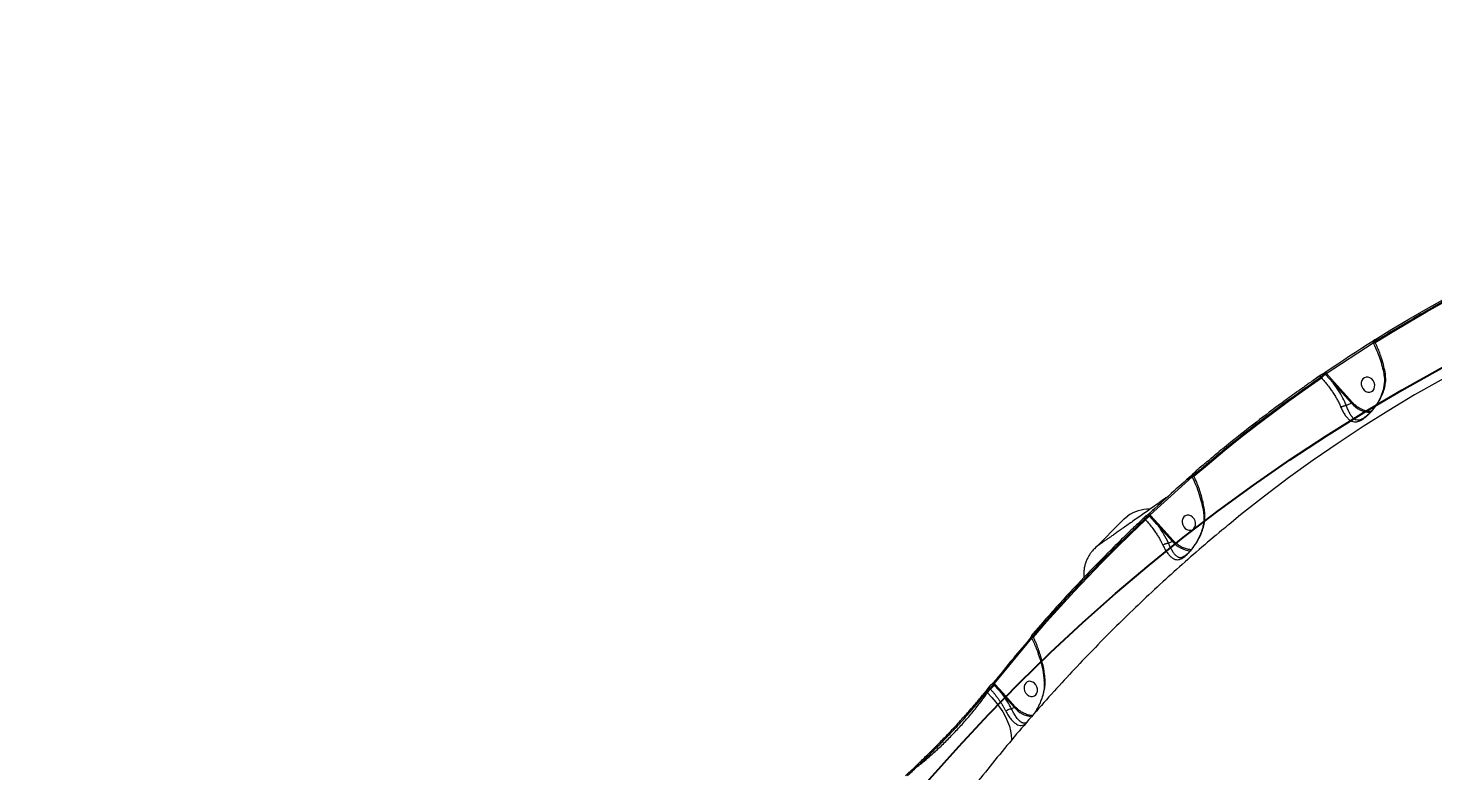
# Model space of a CAD drawing. Header units: millimetres. Extents: x -5609 to 5139, y -3980 to 3221.
# Drawn here: x 1279 to 2088, y 1130 to 1558 of the extents above; entities that cross this region are included whole.
import ezdxf

# ---------------------------------------------------------------- set-up
doc = ezdxf.new("R2010")
doc.units = ezdxf.units.MM
for name, color, linetype in [('DIKOM_ОБЪЕКТ', 7, 'Continuous'), ('DIKOM_РАЗМЕР_ЗОНА', 7, 'Continuous'), ('DIKOM_РАЗМЕР_ОБЪЕКТА', 7, 'Continuous')]:
    doc.layers.add(name, color=color, linetype=linetype)
doc.styles.add('style1', font='arial.ttf', dxfattribs={"width": 0.8})
doc.dimstyles.new('1-50', dxfattribs={"dimtxt": 300, "dimasz": 200, "dimexe": 100, "dimexo": 0, "dimgap": 100, "dimtad": 1, "dimtxsty": 'style1', "dimcen": 200, "dimclrd": 7, "dimclre": 7, "dimclrt": 7, "dimadec": 1, "dimazin": 2, "dimtfac": 1, "dimtmove": 0, "dimatfit": 2, "dimfxl": 0, "dimlwd": 25, "dimlwe": 18, "dimarcsym": 0})

# ---------------------------------------------------------------- blocks, each defined once
blk = doc.blocks.new('A$Cc336a1e3')
at = {"color": 7, "linetype": 'Continuous', "lineweight": 15}
for p, q in [((4847.2, 2631.65), (4874.24, 2649.38)), ((4874.1, 2649.57), (4874.42, 2648.92)), ((4875.12, 2650.02), (4875.41, 2649.42)), ((4839.67, 2627.72), (4843.88, 2630.63)), ((4846.54, 2631.43), (4846.8, 2631.13)), ((4851.14, 2626.27), (4846.8, 2631.13)), ((4847.29, 2631.55), (4847.2, 2631.65)), ((4851.67, 2626.71), (4847.29, 2631.55)), ((4844.37, 2629.06), (4843.92, 2629.56)), ((4851.14, 2626.27), (4861.71, 2614.47)), ((4862.24, 2614.91), (4851.67, 2626.71)), ((4861.71, 2614.47), (4858.79, 2613.1)), ((4867.46, 2605.25), (4867.25, 2605.14)), ((4770.55, 2574.08), (4772.37, 2575.63)), ((4745.67, 2550.21), (4769.95, 2572.06)), ((4766.94, 2570.56), (4769.85, 2573.09)), ((4769.77, 2572.33), (4769.96, 2571.94)), ((4770.66, 2573.05), (4770.95, 2572.44)), ((4745.13, 2549.85), (4745.51, 2549.42)), ((4749.76, 2544.66), (4745.51, 2549.42)), ((4745.55, 2551.22), (4748.39, 2553.87)), ((4746, 2549.84), (4745.67, 2550.21)), ((4750.3, 2545.09), (4746, 2549.84)), ((4730.24, 2547.3), (4713.6, 2530.69)), ((4740.25, 2546.71), (4742.52, 2548.85)), ((4743.08, 2547.35), (4742.64, 2547.84)), ((4749.76, 2544.66), (4758.52, 2534.88)), ((4759.05, 2535.32), (4750.3, 2545.09)), ((4758.52, 2534.88), (4756.3, 2533.84)), ((4765.52, 2526.39), (4764.58, 2525.79)), ((4656.03, 2452.94), (4677.58, 2479.07)), ((4676.52, 2478.99), (4677.27, 2479.87)), ((4677.3, 2479.55), (4677.43, 2479.29)), ((4677.93, 2481.37), (4677.84, 2481.27)), ((4677.93, 2481.37), (4678.63, 2482.18)), ((4678.11, 2480.42), (4678.42, 2479.79)), ((4655.61, 2452.44), (4656.12, 2451.88)), ((4655.84, 2453.87), (4656.59, 2454.82)), ((4656.61, 2452.29), (4656.03, 2452.94)), ((4660.9, 2447.56), (4656.61, 2452.29)), ((4651.22, 2448.87), (4648.99, 2446.09)), ((4652.93, 2451.04), (4651.22, 2448.87)), ((4651.56, 2448.13), (4653.25, 2450.29)), ((4651.56, 2448.13), (4652.03, 2447.7)), ((4653.69, 2449.81), (4653.25, 2450.29)), ((4660.37, 2447.12), (4656.12, 2451.88)), ((4660.37, 2447.12), (4667.47, 2439.18)), ((4668.01, 2439.62), (4660.9, 2447.56)), ((4667.47, 2439.18), (4665.86, 2438.43)), ((4665.86, 2438.43), (4665.86, 2438.43)), ((4674.24, 2430.47), (4674.04, 2430.34)), ((4674.57, 2430.64), (4674.19, 2430.41)), ((4612.51, 2407.11), (4610.73, 2405.41))]:
    blk.add_line(p, q, dxfattribs=at)
at = {"color": 8, "linetype": 'Continuous', "lineweight": 15}
for p, q in [((4874.99, 2650.32), (4875.12, 2650.02)), ((4769.7, 2572.91), (4769.69, 2572.85))]:
    blk.add_line(p, q, dxfattribs=at)
at = {"color": 7, "linetype": 'Continuous', "lineweight": 15, "flags": 128}
for points in [[(4875.11, 2651.11), (4884.87, 2657.12), (4894.71, 2662.99), (4904.63, 2668.72), (4914.62, 2674.32), (4924.69, 2679.77), (4934.82, 2685.09), (4945.03, 2690.27), (4955.3, 2695.3)], [(4875.41, 2649.42), (4885.19, 2655.44), (4895.04, 2661.32), (4904.97, 2667.06), (4914.98, 2672.66), (4925.05, 2678.12), (4935.2, 2683.44), (4945.42, 2688.62), (4955.71, 2693.66)], [(4847.17, 2632.72), (4850.51, 2635), (4853.87, 2637.26), (4857.24, 2639.5), (4860.62, 2641.73), (4864.01, 2643.94), (4867.4, 2646.14), (4870.81, 2648.31), (4874.23, 2650.47)], [(4843.88, 2630.63), (4843.8, 2630.57), (4843.74, 2630.47), (4843.71, 2630.35), (4843.7, 2630.21), (4843.72, 2630.06), (4843.76, 2629.89), (4843.83, 2629.72), (4843.92, 2629.56)], [(4770.95, 2572.44), (4779.82, 2579.97), (4788.77, 2587.38), (4797.82, 2594.66), (4806.95, 2601.8), (4816.18, 2608.82), (4825.49, 2615.7), (4834.89, 2622.45), (4844.37, 2629.06)], [(4874.18, 2627.51), (4873.35, 2628.47), (4872.35, 2629.16), (4871.26, 2629.53), (4870.16, 2629.55), (4869.15, 2629.22), (4868.3, 2628.57), (4867.68, 2627.64), (4867.35, 2626.52), (4867.33, 2625.29), (4867.63, 2624.05), (4868.21, 2622.91), (4869.03, 2621.96), (4870.03, 2621.27), (4871.12, 2620.9), (4872.22, 2620.87), (4873.24, 2621.2), (4874.09, 2621.86), (4874.7, 2622.79), (4875.03, 2623.91), (4875.05, 2625.14), (4874.76, 2626.37), (4874.18, 2627.51)], [(4730.24, 2547.3), (4730.8, 2547.85), (4732.94, 2549.58)], [(4744.03, 2550.04), (4744.14, 2550.12), (4744.18, 2550.14)], [(4770.99, 2547.92), (4770.16, 2548.88), (4769.16, 2549.57), (4768.07, 2549.94), (4766.97, 2549.96), (4765.96, 2549.63), (4765.11, 2548.98), (4764.49, 2548.05), (4764.16, 2546.93), (4764.14, 2545.7), (4764.44, 2544.46), (4765.02, 2543.32), (4765.84, 2542.37), (4766.84, 2541.68), (4767.93, 2541.31), (4769.03, 2541.29), (4770.05, 2541.62), (4770.9, 2542.27), (4771.51, 2543.2), (4771.84, 2544.32), (4771.86, 2545.55), (4771.57, 2546.78), (4770.99, 2547.92)], [(4801.23, 2552.83), (4797.82, 2550.1), (4791.14, 2544.66)], [(4678.42, 2479.79), (4686.15, 2488.65), (4693.98, 2497.39), (4701.91, 2506.01), (4709.95, 2514.52), (4718.08, 2522.91), (4726.32, 2531.18), (4734.65, 2539.33), (4743.08, 2547.35)], [(4742.52, 2548.85), (4742.44, 2548.78), (4742.42, 2548.76)], [(4654.44, 2452.55), (4654.55, 2452.65), (4654.62, 2452.7)], [(4679.94, 2452.23), (4679.11, 2453.18), (4678.12, 2453.87), (4677.02, 2454.24), (4675.93, 2454.27), (4674.91, 2453.94), (4674.06, 2453.28), (4673.45, 2452.35), (4673.12, 2451.23), (4673.1, 2450), (4673.39, 2448.77), (4673.97, 2447.63), (4674.79, 2446.67), (4675.79, 2445.98), (4676.89, 2445.61), (4677.98, 2445.59), (4679, 2445.92), (4679.85, 2446.57), (4680.46, 2447.5), (4680.79, 2448.62), (4680.81, 2449.85), (4680.52, 2451.09), (4679.94, 2452.23)], [(4651.36, 2449.06), (4651.57, 2449.33), (4651.78, 2449.6), (4651.99, 2449.87), (4652.21, 2450.14), (4652.42, 2450.41), (4652.63, 2450.68), (4652.84, 2450.95), (4652.92, 2451.05)], [(4652.03, 2447.7), (4652.23, 2447.96), (4652.44, 2448.22), (4652.65, 2448.49), (4652.86, 2448.75), (4653.06, 2449.02), (4653.27, 2449.28), (4653.48, 2449.54), (4653.69, 2449.81)]]:
    blk.add_lwpolyline(points, dxfattribs=at)
at = {"color": 8, "linetype": 'Continuous', "lineweight": 15, "flags": 128}
for points in [[(4965.27, 2654.42), (4959.35, 2651.64), (4943.78, 2644.04), (4928.36, 2636.1), (4913.12, 2627.84), (4898.05, 2619.24), (4883.15, 2610.32), (4868.45, 2601.07), (4853.93, 2591.5), (4839.6, 2581.62), (4825.47, 2571.42), (4811.54, 2560.91), (4801.23, 2552.83)], [(4874.23, 2650.47), (4874.15, 2650.41), (4874.09, 2650.31), (4874.05, 2650.19), (4874.04, 2650.05), (4874.05, 2649.89), (4874.09, 2649.72), (4874.16, 2649.55), (4874.18, 2649.5)], [(4652.03, 2447.7), (4654.54, 2444.99), (4656.84, 2442.22), (4658.92, 2439.41), (4660.75, 2436.59), (4662.32, 2433.79), (4663.61, 2431.03), (4664.61, 2428.33), (4665.31, 2425.73), (4665.71, 2423.24), (4665.8, 2420.88), (4665.76, 2420.07)]]:
    blk.add_lwpolyline(points, dxfattribs=at)
at = {"color": 8, "linetype": 'Continuous', "lineweight": 15}
for centre, radius, start, end in [((4883.67, 2632.03), 19.25, 115.40314, 118.70669), ((4873.51, 2624.55), 15.52, 220.535, 266.01512), ((4779.08, 2555.29), 18.98, 115.37381, 118.72505), ((4744.45, 2549.33), 0.858, 37.93652, 108.34228), ((4743.27, 2548.47), 0.892, 161.18467, 225.41349), ((4770.36, 2545.02), 15.59, 220.5916, 264.61874), ((4678.3, 2479.86), 1.06, 189.31258, 218.4514), ((4686.64, 2462.47), 19.18, 115.38539, 118.70228), ((4654.95, 2451.92), 0.85, 38.17267, 112.7646), ((4653.84, 2451), 0.917, 178.42623, 230.71338), ((4679.37, 2449.4), 15.68, 220.67254, 262.68349), ((4610.96, 2404.52), 0.915, 47.26781, 104.18104)]:
    blk.add_arc(centre, radius, start, end, dxfattribs=at)
at = {"color": 7, "linetype": 'Continuous', "lineweight": 15}
for centre, radius, start, end in [((4852.72, 2621.7), 11.14, 122.07444, 138.57943), ((4845.89, 2630.98), 0.79, 34.9309, 117.48598), ((4845.63, 2633.01), 2.22, 302.02189, 318.61767), ((4745.07, 2532.44), 21, 89.14124, 125.31062), ((4751.42, 2540), 11.12, 122.06749, 138.59191), ((4744.33, 2551.31), 2.22, 302.0514, 318.58815), ((4728.43, 2515.84), 20.99, 122.13686, 135.04073), ((4728.43, 2515.84), 20.99, 122.13688, 134.95693), ((4654.94, 2453.76), 2.23, 302.08082, 318.57501), ((4653.19, 2450.97), 0.278, 118.88281, 169.21542), ((4662.03, 2442.44), 11.13, 122.06834, 138.58227), ((4659.36, 2448.89), 2.04, 299.65186, 319.13307), ((4610.89, 2404.99), 0.45, 110.01256, 148.22017)]:
    blk.add_arc(centre, radius, start, end, dxfattribs=at)
for points, knots in [([(4875.12, 2650.02), (4883.81, 2655.32), (4901.2, 2665.91), (4927.93, 2680.64), (4946.14, 2689.66), (4955.25, 2694.18)], [0, 0, 0, 0, 0.333328, 0.666673, 1, 1, 1, 1]), ([(4874.99, 2650.32), (4874.92, 2650.25), (4874.71, 2650.06), (4874.43, 2649.81), (4874.18, 2649.56), (4874.17, 2649.48), (4874.17, 2649.44)], [0, 0, 0, 0, 0.14151, 0.39666, 0.688523, 1, 1, 1, 1]), ([(4874.38, 2650.48), (4874.31, 2650.44), (4874.19, 2650.36), (4874.19, 2650.36), (4874.19, 2650.35)], [0, 0, 0, 0, 0.525234, 1, 1, 1, 1]), ([(4874.38, 2650.52), (4874.37, 2650.53), (4874.36, 2650.55), (4874.27, 2650.5), (4874.21, 2650.46)], [0, 0, 0, 0, 0.343998, 1, 1, 1, 1]), ([(4874.42, 2648.92), (4875.19, 2647.25), (4876.68, 2644.02), (4878.38, 2639.19), (4879.67, 2634.67), (4880.21, 2631.82), (4880.47, 2630.44)], [0, 0, 0, 0, 0.273959, 0.530864, 0.77408, 1, 1, 1, 1]), ([(4874.67, 2650.79), (4874.62, 2650.77), (4874.52, 2650.72), (4874.57, 2650.76), (4874.76, 2650.89), (4874.99, 2651.04), (4875.11, 2651.11)], [0, 0, 0, 0, 0.250297, 0.500267, 0.750131, 1, 1, 1, 1]), ([(4874.92, 2650.66), (4874.92, 2650.56), (4874.93, 2650.45), (4874.98, 2650.33), (4874.99, 2650.32)], [0, 0, 0, 0, 0.917535, 1, 1, 1, 1]), ([(4881.22, 2631.46), (4880.96, 2632.84), (4880.4, 2635.81), (4879.25, 2639.86), (4877.98, 2643.48), (4876.78, 2646.48), (4875.87, 2648.44), (4875.41, 2649.42)], [0, 0, 0, 0, 0.233016, 0.500588, 0.666504, 0.833049, 1, 1, 1, 1]), ([(4843.74, 2630.47), (4842.54, 2629.64), (4840.39, 2628.15), (4837.56, 2626.18), (4835.37, 2624.64), (4833.55, 2623.34), (4831.81, 2622.1), (4827.84, 2619.26), (4819.49, 2613.2), (4805.57, 2602.72), (4793.24, 2592.95), (4784.61, 2585.87), (4781.52, 2583.31), (4779.01, 2581.21), (4776.73, 2579.3), (4773.79, 2576.8), (4771.61, 2574.93), (4770.41, 2573.9)], [0, 0, 0, 0, 0.047517, 0.084813, 0.111896, 0.134469, 0.15757, 0.181156, 0.29281, 0.49219, 0.745945, 0.801743, 0.852948, 0.875436, 0.907424, 0.948946, 1, 1, 1, 1]), ([(4843.88, 2630.63), (4844.01, 2630.72), (4844.28, 2630.9), (4844.73, 2631.19), (4845.18, 2631.47), (4845.41, 2631.61), (4845.52, 2631.68)], [0, 0, 0, 0, 0.250016, 0.499875, 0.749906, 1, 1, 1, 1]), ([(4843.92, 2629.56), (4844.13, 2629.72), (4844.53, 2630.06), (4845.25, 2630.59), (4845.97, 2631.09), (4846.35, 2631.32), (4846.54, 2631.43)], [0, 0, 0, 0, 0.248599, 0.497967, 0.754275, 1, 1, 1, 1]), ([(4845.52, 2631.68), (4845.64, 2631.75), (4845.87, 2631.89), (4846.32, 2632.17), (4846.77, 2632.46), (4847.04, 2632.64), (4847.17, 2632.72)], [0, 0, 0, 0, 0.250153, 0.500142, 0.749987, 1, 1, 1, 1]), ([(4846.54, 2631.43), (4846.55, 2631.44), (4846.59, 2631.46), (4846.69, 2631.51), (4846.83, 2631.56), (4847.03, 2631.61), (4847.14, 2631.64), (4847.2, 2631.65)], [0, 0, 0, 0, 0.112288, 0.228531, 0.476625, 0.732852, 1, 1, 1, 1]), ([(4847.17, 2632.72), (4847.11, 2632.68), (4847, 2632.59), (4846.96, 2632.31), (4847.02, 2631.98), (4847.14, 2631.75), (4847.2, 2631.65)], [0, 0, 0, 0, 0.240558, 0.500016, 0.759442, 1, 1, 1, 1]), ([(4855.63, 2612.1), (4856.03, 2611.23), (4856.82, 2609.49), (4858.13, 2607.43), (4859.5, 2605.78), (4860.93, 2604.58), (4862.49, 2603.84), (4863.99, 2603.69), (4865.37, 2603.96), (4866.55, 2604.39), (4867.83, 2605.07), (4869.22, 2606.02), (4870.66, 2607.18), (4872.06, 2608.5), (4873.41, 2609.92), (4875.06, 2611.89), (4876.91, 2614.47), (4878.75, 2617.72), (4880.17, 2621.08), (4881.11, 2624.53), (4881.57, 2628.03), (4881.34, 2630.32), (4881.22, 2631.46)], [0, 0, 0, 0, 0.060876, 0.122262, 0.183725, 0.245802, 0.307728, 0.370776, 0.403959, 0.434889, 0.467532, 0.500176, 0.531667, 0.565143, 0.597097, 0.628916, 0.691933, 0.75415, 0.816305, 0.877596, 0.938999, 1, 1, 1, 1]), ([(4880.4, 2630.86), (4880.52, 2629.91), (4880.76, 2628.08), (4880.57, 2625.34), (4880.1, 2622.81), (4879.22, 2619.84), (4877.85, 2616.71), (4876.04, 2613.68), (4874.28, 2611.26), (4872.73, 2609.46), (4871.3, 2608.02), (4870.03, 2606.9), (4868.66, 2605.87), (4867.87, 2605.45), (4867.46, 2605.23)], [0, 0, 0, 0, 0.097093, 0.189132, 0.27438, 0.353387, 0.492359, 0.603094, 0.686591, 0.771349, 0.821753, 0.87681, 0.936305, 1, 1, 1, 1]), ([(4770.66, 2573.05), (4778.54, 2579.7), (4794.32, 2592.99), (4818.76, 2611.84), (4835.54, 2623.65), (4843.92, 2629.56)], [0, 0, 0, 0, 0.33333, 0.666675, 1, 1, 1, 1]), ([(4844.37, 2629.06), (4844.98, 2628.38), (4846.21, 2627), (4847.98, 2624.84), (4849.58, 2622.72), (4851.08, 2620.55), (4852.41, 2618.45), (4853.64, 2616.28), (4854.73, 2614.18), (4855.33, 2612.78), (4855.63, 2612.1)], [0, 0, 0, 0, 0.125637, 0.25042, 0.385748, 0.49969, 0.630692, 0.750897, 0.878947, 1, 1, 1, 1]), ([(4851.67, 2626.71), (4851.63, 2626.67), (4851.57, 2626.61), (4851.47, 2626.52), (4851.4, 2626.45), (4851.32, 2626.39), (4851.23, 2626.32), (4851.17, 2626.29), (4851.14, 2626.27)], [0, 0, 0, 0, 0.239505, 0.368236, 0.499896, 0.631735, 0.760383, 1, 1, 1, 1]), ([(4858.79, 2613.1), (4858.15, 2614.54), (4856.88, 2617.44), (4854.3, 2621.88), (4852.19, 2624.81), (4851.14, 2626.27)], [0, 0, 0, 0, 0.332574, 0.66704, 1, 1, 1, 1]), ([(4861.71, 2614.47), (4861.75, 2614.49), (4861.82, 2614.53), (4861.97, 2614.64), (4862.12, 2614.77), (4862.2, 2614.86), (4862.24, 2614.91)], [0, 0, 0, 0, 0.250057, 0.499915, 0.74989, 1, 1, 1, 1]), ([(4855.63, 2612.1), (4855.8, 2612.25), (4856.12, 2612.52), (4856.62, 2612.78), (4856.94, 2612.91), (4857.09, 2612.96), (4857.13, 2612.97), (4857.14, 2612.97), (4857.44, 2613.06), (4858.04, 2613.2), (4858.54, 2613.13), (4858.78, 2613.1)], [0, 0, 0, 0, 0.206175, 0.364517, 0.463844, 0.490101, 0.497325, 0.499476, 0.500649, 0.759651, 1, 1, 1, 1]), ([(4858.78, 2613.1), (4858.78, 2613.1), (4858.79, 2613.1), (4858.79, 2613.1), (4858.79, 2613.1)], [0, 0, 0, 0, 0.461388, 1, 1, 1, 1]), ([(4770.46, 2574), (4770.31, 2573.85), (4770.01, 2573.57), (4769.74, 2573.16), (4769.66, 2572.8), (4769.69, 2572.52), (4769.75, 2572.39), (4769.77, 2572.33)], [0, 0, 0, 0, 0.294759, 0.562212, 0.799085, 0.904216, 1, 1, 1, 1]), ([(4770.55, 2574.08), (4770.5, 2574.03), (4770.4, 2573.94), (4770.37, 2573.68), (4770.46, 2573.36), (4770.59, 2573.15), (4770.66, 2573.05)], [0, 0, 0, 0, 0.240578, 0.500019, 0.759418, 1, 1, 1, 1]), ([(4769.7, 2572.91), (4765.73, 2569.44), (4757.54, 2562.28), (4749.53, 2554.86), (4745.4, 2551.04)], [0, 0, 0, 0, 0.484378, 1, 1, 1, 1]), ([(4769.96, 2571.94), (4770.85, 2570), (4772.57, 2566.25), (4774.46, 2560.65), (4775.82, 2555.43), (4776.32, 2552.17), (4776.56, 2550.61)], [0, 0, 0, 0, 0.27405, 0.531419, 0.774649, 1, 1, 1, 1]), ([(4777.18, 2551.6), (4777.03, 2552.71), (4776.72, 2554.94), (4775.97, 2558.42), (4775.2, 2561.31), (4774.47, 2563.63), (4773.88, 2565.38), (4773.24, 2567.12), (4772.49, 2568.99), (4771.75, 2570.72), (4771.19, 2571.93), (4770.95, 2572.44)], [0, 0, 0, 0, 0.162935, 0.328004, 0.500244, 0.57384, 0.656941, 0.749555, 0.822718, 0.92485, 1, 1, 1, 1]), ([(4755.98, 2560.74), (4755.92, 2560.69), (4754.53, 2559.71), (4751.93, 2557.88), (4748.21, 2555.25), (4744.66, 2552.75), (4741.27, 2550.37), (4738.07, 2548.12), (4735.06, 2546), (4732.24, 2544.02), (4729.64, 2542.2), (4727.26, 2540.53), (4725.1, 2539.02), (4723.18, 2537.68), (4721.5, 2536.51), (4720.07, 2535.52), (4718.91, 2534.71), (4718.05, 2534.13), (4717.53, 2533.77), (4717.27, 2533.6), (4717.27, 2533.6), (4717.27, 2533.59)], [0, 0, 0, 0, 0.002727, 0.062498, 0.122262, 0.182017, 0.241761, 0.301489, 0.361198, 0.420883, 0.480532, 0.540134, 0.599664, 0.65909, 0.718352, 0.777339, 0.835839, 0.893386, 0.941406, 0.98085, 1, 1, 1, 1]), ([(4743.31, 2549.52), (4743.15, 2549.39), (4742.83, 2549.13), (4742.56, 2548.89), (4742.42, 2548.76)], [0, 0, 0, 0, 0.499643, 1, 1, 1, 1]), ([(4742.52, 2548.85), (4742.64, 2548.95), (4742.87, 2549.17), (4743.28, 2549.5), (4743.58, 2549.73), (4743.7, 2549.81), (4743.71, 2549.82)], [0, 0, 0, 0, 0.327057, 0.65385, 0.981005, 1, 1, 1, 1]), ([(4742.64, 2547.84), (4742.84, 2548.03), (4743.22, 2548.4), (4743.9, 2548.98), (4744.57, 2549.5), (4744.94, 2549.74), (4745.13, 2549.85)], [0, 0, 0, 0, 0.263755, 0.499755, 0.750588, 1, 1, 1, 1]), ([(4744.18, 2550.14), (4744.05, 2550.06), (4743.79, 2549.89), (4743.47, 2549.65), (4743.31, 2549.52), (4743.31, 2549.52)], [0, 0, 0, 0, 0.500198, 0.998749, 1, 1, 1, 1]), ([(4745.45, 2551.14), (4745.35, 2551.05), (4745.15, 2550.87), (4744.8, 2550.58), (4744.46, 2550.32), (4744.27, 2550.2), (4744.18, 2550.14)], [0, 0, 0, 0, 0.250754, 0.500935, 0.750823, 1, 1, 1, 1]), ([(4745.13, 2549.85), (4745.16, 2549.88), (4745.24, 2549.93), (4745.33, 2550), (4745.38, 2550.03)], [0, 0, 0, 0, 0.49524, 1, 1, 1, 1]), ([(4745.55, 2551.22), (4745.5, 2551.18), (4745.39, 2551.09), (4745.37, 2550.83), (4745.46, 2550.52), (4745.6, 2550.31), (4745.67, 2550.21)], [0, 0, 0, 0, 0.240528, 0.499951, 0.7594, 1, 1, 1, 1]), ([(4745.38, 2550.03), (4745.43, 2550.06), (4745.53, 2550.12), (4745.62, 2550.18), (4745.67, 2550.21)], [0, 0, 0, 0, 0.465206, 1, 1, 1, 1]), ([(4753.08, 2532.62), (4753.52, 2531.74), (4754.42, 2529.97), (4755.83, 2527.91), (4757.26, 2526.29), (4758.69, 2525.13), (4760.15, 2524.43), (4761.7, 2524.24), (4763.17, 2524.6), (4764.53, 2525.34), (4765.66, 2526.14), (4766.87, 2527.19), (4768.12, 2528.46), (4769.38, 2529.89), (4770.7, 2531.58), (4772.06, 2533.54), (4773.37, 2535.72), (4774.71, 2538.3), (4775.94, 2541.32), (4776.88, 2544.75), (4777.39, 2548.21), (4777.25, 2550.47), (4777.18, 2551.6)], [0, 0, 0, 0, 0.061029, 0.122225, 0.183669, 0.245487, 0.307599, 0.369819, 0.433523, 0.466863, 0.498204, 0.530695, 0.563164, 0.59425, 0.627589, 0.66974, 0.711895, 0.753655, 0.815789, 0.877565, 0.938676, 1, 1, 1, 1]), ([(4776.5, 2551.03), (4776.6, 2549.97), (4776.77, 2547.97), (4776.45, 2545.04), (4775.8, 2542.12), (4774.87, 2539.39), (4773.86, 2537.15), (4772.98, 2535.46), (4772.05, 2533.85), (4770.87, 2532.04), (4769.42, 2530.11), (4767.81, 2528.27), (4766.36, 2526.88), (4765.71, 2526.5), (4765.52, 2526.39)], [0, 0, 0, 0, 0.11798, 0.223691, 0.317499, 0.435378, 0.523509, 0.568176, 0.627339, 0.70759, 0.78094, 0.864783, 0.958345, 1, 1, 1, 1]), ([(4791.16, 2544.63), (4789.79, 2543.52), (4783.97, 2538.78), (4773.89, 2530.17), (4760.92, 2518.79), (4748.16, 2507.14), (4735.6, 2495.25), (4723.23, 2483.12), (4711.07, 2470.74), (4699.12, 2458.14), (4687.38, 2445.3), (4675.86, 2432.23), (4664.55, 2418.94), (4653.47, 2405.42), (4645.48, 2395.34), (4641.19, 2389.77), (4640.46, 2388.82)], [0, 0, 0, 0, 0.024374, 0.103957, 0.183593, 0.263287, 0.34304, 0.422858, 0.502743, 0.582697, 0.662725, 0.742829, 0.82301, 0.903273, 0.983618, 1, 1, 1, 1]), ([(4742.38, 2548.67), (4741.31, 2547.66), (4739.39, 2545.85), (4736.88, 2543.46), (4734.94, 2541.59), (4733.31, 2540.02), (4731.77, 2538.53), (4728.25, 2535.1), (4720.86, 2527.79), (4708.57, 2515.24), (4697.74, 2503.63), (4690.18, 2495.27), (4687.48, 2492.25), (4685.29, 2489.78), (4683.3, 2487.52), (4680.74, 2484.59), (4678.84, 2482.39), (4677.79, 2481.18)], [0, 0, 0, 0, 0.047516, 0.084815, 0.111897, 0.134469, 0.15757, 0.181156, 0.29281, 0.492192, 0.745946, 0.801743, 0.852947, 0.875436, 0.907425, 0.948947, 1, 1, 1, 1]), ([(4678.11, 2480.42), (4685, 2488.25), (4698.77, 2503.89), (4720.29, 2526.38), (4735.19, 2540.69), (4742.64, 2547.84)], [0, 0, 0, 0, 0.333329, 0.666674, 1, 1, 1, 1]), ([(4743.08, 2547.35), (4743.78, 2546.56), (4745.22, 2544.92), (4747.13, 2542.48), (4748.79, 2540.15), (4750.16, 2538.05), (4751.3, 2536.12), (4752.27, 2534.32), (4752.82, 2533.17), (4753.08, 2532.62)], [0, 0, 0, 0, 0.166913, 0.343405, 0.499289, 0.637446, 0.766949, 0.887796, 1, 1, 1, 1]), ([(4750.3, 2545.09), (4750.26, 2545.05), (4750.2, 2544.99), (4750.1, 2544.9), (4750.02, 2544.83), (4749.95, 2544.77), (4749.85, 2544.7), (4749.8, 2544.68), (4749.76, 2544.66)], [0, 0, 0, 0, 0.239458, 0.368509, 0.500071, 0.631658, 0.760675, 1, 1, 1, 1]), ([(4756.3, 2533.84), (4755.41, 2535.64), (4753.63, 2539.25), (4751.05, 2542.85), (4749.76, 2544.66)], [0, 0, 0, 0, 0.500724, 1, 1, 1, 1]), ([(4753.08, 2532.62), (4753.25, 2532.79), (4753.56, 2533.08), (4754.07, 2533.38), (4754.4, 2533.53), (4754.55, 2533.6), (4754.59, 2533.61), (4754.6, 2533.61), (4754.61, 2533.61), (4754.61, 2533.62), (4754.93, 2533.59), (4755.53, 2533.95), (4756.05, 2533.88), (4756.3, 2533.84)], [0, 0, 0, 0, 0.208165, 0.368053, 0.466872, 0.492094, 0.498569, 0.500252, 0.500722, 0.500862, 0.500927, 0.758155, 1, 1, 1, 1]), ([(4756.3, 2533.84), (4756.3, 2533.84), (4756.3, 2533.84), (4756.3, 2533.84), (4756.3, 2533.84)], [0, 0, 0, 0, 0.473357, 1, 1, 1, 1]), ([(4758.52, 2534.88), (4758.56, 2534.9), (4758.63, 2534.94), (4758.78, 2535.05), (4758.93, 2535.19), (4759.01, 2535.27), (4759.05, 2535.32)], [0, 0, 0, 0, 0.24997, 0.50005, 0.750094, 1, 1, 1, 1]), ([(4713.6, 2530.69), (4713.52, 2530.61), (4713.16, 2530.24), (4712.42, 2529.44), (4711.42, 2528.18), (4710.4, 2526.64), (4709.44, 2524.86), (4708.62, 2522.89), (4707.97, 2520.74), (4707.56, 2518.46), (4707.38, 2516.18), (4707.48, 2514.68), (4707.53, 2513.97)], [0, 0, 0, 0, 0.021648, 0.093054, 0.183451, 0.285507, 0.394101, 0.510076, 0.631573, 0.756718, 0.884206, 1, 1, 1, 1]), ([(4677.26, 2479.83), (4673.73, 2475.67), (4666.43, 2467.06), (4659.35, 2458.23), (4655.69, 2453.68)], [0, 0, 0, 0, 0.484375, 1, 1, 1, 1]), ([(4677.83, 2481.28), (4677.71, 2481.12), (4677.47, 2480.82), (4677.25, 2480.37), (4677.17, 2479.95), (4677.26, 2479.67), (4677.3, 2479.54)], [0, 0, 0, 0, 0.275366, 0.535272, 0.779631, 1, 1, 1, 1]), ([(4677.43, 2479.29), (4678.37, 2477.23), (4680.25, 2473.14), (4682.37, 2466.84), (4683.96, 2460.59), (4684.45, 2456.59), (4684.7, 2454.61)], [0, 0, 0, 0, 0.250894, 0.50068, 0.751516, 1, 1, 1, 1]), ([(4685.19, 2455.55), (4685.06, 2456.82), (4684.79, 2459.39), (4684.04, 2463.43), (4683.21, 2466.76), (4682.46, 2469.33), (4681.91, 2471.06), (4681.32, 2472.76), (4680.68, 2474.48), (4679.95, 2476.33), (4679.18, 2478.13), (4678.64, 2479.31), (4678.42, 2479.79)], [0, 0, 0, 0, 0.162667, 0.327658, 0.499782, 0.569178, 0.640972, 0.711065, 0.777188, 0.851699, 0.93919, 1, 1, 1, 1]), ([(4653.25, 2450.29), (4653.41, 2450.47), (4653.76, 2450.87), (4654.32, 2451.42), (4654.8, 2451.84), (4655.21, 2452.17), (4655.46, 2452.34), (4655.61, 2452.44)], [0, 0, 0, 0, 0.226891, 0.499358, 0.652338, 0.786878, 1, 1, 1, 1]), ([(4654.62, 2452.7), (4654.49, 2452.61), (4654.23, 2452.42), (4653.84, 2452.08), (4653.62, 2451.85), (4653.55, 2451.78)], [0, 0, 0, 0, 0.40127, 0.800058, 1, 1, 1, 1]), ([(4655.73, 2453.77), (4655.65, 2453.67), (4655.48, 2453.47), (4655.17, 2453.16), (4654.87, 2452.88), (4654.7, 2452.76), (4654.62, 2452.7)], [0, 0, 0, 0, 0.252692, 0.503537, 0.75268, 1, 1, 1, 1]), ([(4655.61, 2452.44), (4655.64, 2452.47), (4655.68, 2452.51), (4655.76, 2452.59), (4655.82, 2452.66), (4655.89, 2452.75), (4655.96, 2452.84), (4656, 2452.9), (4656.03, 2452.94)], [0, 0, 0, 0, 0.209109, 0.344328, 0.499961, 0.655815, 0.791404, 1, 1, 1, 1]), ([(4655.84, 2453.87), (4655.78, 2453.83), (4655.71, 2453.79), (4655.71, 2453.69), (4655.71, 2453.67)], [0, 0, 0, 0, 0.790369, 1, 1, 1, 1]), ([(4684.66, 2455.04), (4684.72, 2453.71), (4684.84, 2451.13), (4684.13, 2447.25), (4683.04, 2443.66), (4681.64, 2440.37), (4680.25, 2437.78), (4679.3, 2436.2), (4678.92, 2435.64), (4678.86, 2435.56)], [0, 0, 0, 0, 0.20929, 0.40458, 0.584932, 0.750586, 0.903836, 0.986507, 1, 1, 1, 1]), ([(4611.58, 2405.2), (4613.06, 2406.61), (4616.01, 2409.45), (4620.99, 2414.36), (4626.24, 2419.67), (4631, 2424.62), (4635.18, 2429.09), (4638.71, 2432.96), (4642.16, 2436.84), (4645.47, 2440.68), (4648.63, 2444.46), (4650.57, 2446.89), (4651.56, 2448.13)], [0, 0, 0, 0, 0.124918, 0.24963, 0.372713, 0.499262, 0.580079, 0.663354, 0.749098, 0.830251, 0.913884, 1, 1, 1, 1]), ([(4611.58, 2405.2), (4612.69, 2406.05), (4614.89, 2407.75), (4618.33, 2410.65), (4622.44, 2414.29), (4627.26, 2418.85), (4632.71, 2424.39), (4638.05, 2430.18), (4643.13, 2436.09), (4647.9, 2442.01), (4650.64, 2445.79), (4652.03, 2447.7)], [0, 0, 0, 0, 0.085294, 0.168531, 0.249715, 0.375478, 0.499382, 0.624222, 0.749127, 0.873714, 1, 1, 1, 1]), ([(4612.34, 2406.99), (4613.26, 2407.87), (4615.7, 2410.2), (4620.18, 2414.61), (4625.54, 2420.01), (4631.06, 2425.75), (4636.56, 2431.66), (4641.86, 2437.61), (4646.1, 2442.52), (4648.33, 2445.3), (4649.07, 2446.23)], [0, 0, 0, 0, 0.085101, 0.225761, 0.366824, 0.507241, 0.6484, 0.788668, 0.930043, 1, 1, 1, 1]), ([(4651.36, 2449.06), (4651.3, 2449.02), (4651.23, 2448.97), (4651.23, 2448.88), (4651.23, 2448.85)], [0, 0, 0, 0, 0.778818, 1, 1, 1, 1]), ([(4653.55, 2451.78), (4653.47, 2451.7), (4653.25, 2451.48), (4653.07, 2451.26), (4652.95, 2451.12)], [0, 0, 0, 0, 0.332365, 1, 1, 1, 1]), ([(4653.69, 2449.81), (4653.69, 2449.81), (4653.69, 2449.81), (4653.69, 2449.81), (4653.69, 2449.81), (4653.69, 2449.8), (4653.71, 2449.78), (4653.76, 2449.72), (4653.99, 2449.47), (4654.48, 2448.9), (4655.32, 2447.92), (4656.16, 2446.89), (4656.89, 2445.95), (4657.41, 2445.26), (4657.88, 2444.63), (4658.31, 2444.04), (4658.99, 2443.07), (4659.89, 2441.73), (4660.94, 2440.04), (4661.84, 2438.48), (4662.36, 2437.48), (4662.61, 2437)], [0, 0, 0, 0, 0.000016, 0.00003, 0.000091, 0.000285, 0.001061, 0.004054, 0.015886, 0.062915, 0.141103, 0.250449, 0.308211, 0.361968, 0.411721, 0.457474, 0.499227, 0.637928, 0.767624, 0.888314, 1, 1, 1, 1]), ([(4665.86, 2438.43), (4665.07, 2439.89), (4663.49, 2442.79), (4661.4, 2445.68), (4660.37, 2447.12)], [0, 0, 0, 0, 0.501771, 1, 1, 1, 1]), ([(4662.61, 2437), (4662.81, 2437.2), (4663.12, 2437.51), (4663.68, 2437.87), (4664.26, 2438.16), (4664.88, 2438.36), (4665.46, 2438.45), (4665.72, 2438.44), (4665.86, 2438.43)], [0, 0, 0, 0, 0.239235, 0.368269, 0.50012, 0.733956, 0.865036, 1, 1, 1, 1]), ([(4667.47, 2439.18), (4667.51, 2439.2), (4667.58, 2439.24), (4667.73, 2439.36), (4667.88, 2439.49), (4667.97, 2439.58), (4668.01, 2439.62)], [0, 0, 0, 0, 0.249995, 0.500101, 0.750069, 1, 1, 1, 1]), ([(4604.67, 2399.8), (4605.55, 2400.61), (4607.32, 2402.22), (4609.44, 2404.22), (4610.51, 2405.22)], [0, 0, 0, 0, 0.500016, 1, 1, 1, 1]), ([(4605.87, 2399.89), (4606.73, 2400.68), (4608.46, 2402.25), (4610.54, 2404.21), (4611.58, 2405.2)], [0, 0, 0, 0, 0.500006, 1, 1, 1, 1])]:
    blk.add_open_spline(points, degree=3, knots=knots, dxfattribs=at)
at = {"color": 8, "linetype": 'Continuous', "lineweight": 15}
for points, knots in [([(4874.19, 2649.46), (4874.19, 2649.47), (4874.21, 2649.48), (4874.53, 2649.68), (4874.92, 2649.9), (4875.12, 2650.02)], [0, 0, 0, 0, 0.285677, 0.623044, 1, 1, 1, 1]), ([(4874.35, 2650.4), (4874.32, 2650.35), (4874.24, 2650.19), (4874.23, 2649.93), (4874.3, 2649.75), (4874.32, 2649.69)], [0, 0, 0, 0, 0.233683, 0.739914, 1, 1, 1, 1]), ([(4875.11, 2651.11), (4875.06, 2651.06), (4874.95, 2650.97), (4874.9, 2650.79), (4874.92, 2650.67), (4874.92, 2650.66)], [0, 0, 0, 0, 0.465425, 0.967235, 1, 1, 1, 1]), ([(4880.49, 2630.56), (4880.47, 2630.62), (4880.45, 2630.68), (4880.45, 2630.67), (4880.45, 2630.68), (4880.45, 2630.68), (4880.45, 2630.7), (4880.47, 2630.76), (4880.53, 2630.92), (4880.74, 2631.17), (4881.05, 2631.35), (4881.22, 2631.46)], [0, 0, 0, 0, 0.135014, 0.135122, 0.136138, 0.1391, 0.150255, 0.193733, 0.364449, 0.640521, 1, 1, 1, 1]), ([(4872.89, 2609.72), (4872.71, 2609.7), (4871.7, 2609.64), (4869.85, 2610.05), (4867.51, 2610.88), (4865.46, 2612.06), (4863.71, 2613.39), (4862.71, 2614.42), (4862.24, 2614.91)], [0, 0, 0, 0, 0.047787, 0.271632, 0.479342, 0.669876, 0.843204, 1, 1, 1, 1]), ([(4867.25, 2605.14), (4866.92, 2605.02), (4866.26, 2604.76), (4865.14, 2604.63), (4863.99, 2604.89), (4863.14, 2605.48), (4862.62, 2605.97), (4862.4, 2606.2), (4862.17, 2606.46), (4861.95, 2606.74), (4861.71, 2607.06), (4861.47, 2607.4), (4861.21, 2607.8), (4860.96, 2608.21), (4860.45, 2609.1), (4859.71, 2610.59), (4859.09, 2612.27), (4858.78, 2613.1)], [0, 0, 0, 0, 0.069311, 0.13969, 0.281849, 0.424473, 0.450559, 0.480353, 0.509226, 0.544123, 0.569218, 0.608552, 0.641387, 0.678822, 0.713356, 0.857436, 1, 1, 1, 1]), ([(4769.79, 2572.34), (4769.8, 2572.36), (4769.8, 2572.4), (4770.1, 2572.65), (4770.47, 2572.92), (4770.66, 2573.05)], [0, 0, 0, 0, 0.289125, 0.64525, 1, 1, 1, 1]), ([(4776.57, 2550.74), (4776.55, 2550.76), (4776.54, 2550.78), (4776.54, 2550.81), (4776.54, 2550.83), (4776.54, 2550.9), (4776.59, 2551.06), (4776.76, 2551.31), (4777.03, 2551.49), (4777.18, 2551.6)], [0, 0, 0, 0, 0.083633, 0.085813, 0.103095, 0.151314, 0.333181, 0.622882, 1, 1, 1, 1]), ([(4764.66, 2525.85), (4764.58, 2525.81), (4763.94, 2525.46), (4763.22, 2525.41), (4762.4, 2525.52), (4761.82, 2525.75), (4761.26, 2526.09), (4760.71, 2526.53), (4760.16, 2527.09), (4759.6, 2527.76), (4759.05, 2528.51), (4758.31, 2529.66), (4757.39, 2531.31), (4756.66, 2533), (4756.3, 2533.84)], [0, 0, 0, 0, 0.018858, 0.157957, 0.22756, 0.29736, 0.367591, 0.438445, 0.509347, 0.579878, 0.654156, 0.720826, 0.860958, 1, 1, 1, 1]), ([(4769.37, 2530.11), (4769.31, 2530.11), (4768.4, 2530.06), (4766.66, 2530.47), (4764.32, 2531.29), (4762.27, 2532.47), (4760.52, 2533.81), (4759.52, 2534.83), (4759.05, 2535.32)], [0, 0, 0, 0, 0.01916, 0.249718, 0.463675, 0.65993, 0.838472, 1, 1, 1, 1]), ([(4677.32, 2479.56), (4677.32, 2479.59), (4677.32, 2479.66), (4677.6, 2479.97), (4677.94, 2480.27), (4678.11, 2480.42)], [0, 0, 0, 0, 0.295565, 0.649289, 1, 1, 1, 1]), ([(4677.84, 2481.27), (4677.83, 2481.26), (4677.77, 2481.2), (4677.78, 2480.99), (4677.88, 2480.71), (4678.04, 2480.51), (4678.11, 2480.42)], [0, 0, 0, 0, 0.08223, 0.395756, 0.709212, 1, 1, 1, 1]), ([(4655.71, 2453.67), (4655.7, 2453.62), (4655.68, 2453.48), (4655.79, 2453.22), (4655.95, 2453.03), (4656.03, 2452.94)], [0, 0, 0, 0, 0.281169, 0.654182, 1, 1, 1, 1]), ([(4679.2, 2435.94), (4679.38, 2436.22), (4679.93, 2437.06), (4680.75, 2438.5), (4681.66, 2440.21), (4682.72, 2442.49), (4683.83, 2445.34), (4684.76, 2448.78), (4685.29, 2452.21), (4685.22, 2454.44), (4685.19, 2455.55)], [0, 0, 0, 0, 0.046799, 0.139078, 0.226772, 0.314064, 0.487852, 0.65897, 0.830105, 1, 1, 1, 1]), ([(4684.69, 2454.75), (4684.69, 2454.75), (4684.69, 2454.75), (4684.69, 2454.78), (4684.68, 2454.85), (4684.71, 2455.01), (4684.84, 2455.26), (4685.06, 2455.44), (4685.19, 2455.55)], [0, 0, 0, 0, 0.011499, 0.019988, 0.090121, 0.287275, 0.596849, 1, 1, 1, 1]), ([(4651.23, 2448.85), (4651.22, 2448.8), (4651.2, 2448.67), (4651.32, 2448.4), (4651.48, 2448.22), (4651.56, 2448.13)], [0, 0, 0, 0, 0.276427, 0.651769, 1, 1, 1, 1]), ([(4653.06, 2451.22), (4653.16, 2451.34), (4653.31, 2451.53), (4653.5, 2451.71), (4653.56, 2451.78)], [0, 0, 0, 0, 0.666669, 1, 1, 1, 1]), ([(4662.61, 2437), (4663.11, 2436.11), (4664.11, 2434.32), (4665.65, 2432.26), (4667.17, 2430.67), (4668.63, 2429.56), (4670.05, 2428.89), (4671.47, 2428.75), (4672.68, 2428.96), (4673.55, 2429.58), (4673.86, 2429.81)], [0, 0, 0, 0, 0.130355, 0.261416, 0.39198, 0.524124, 0.656559, 0.790224, 0.924949, 1, 1, 1, 1]), ([(4674.04, 2430.34), (4673.66, 2430.24), (4673.14, 2430.11), (4672.55, 2430.2), (4672.19, 2430.31), (4671.86, 2430.45), (4671.48, 2430.66), (4671.12, 2430.91), (4670.6, 2431.33), (4669.97, 2431.94), (4669.19, 2432.86), (4668.24, 2434.14), (4667.13, 2435.89), (4666.28, 2437.59), (4665.86, 2438.43)], [0, 0, 0, 0, 0.142694, 0.189262, 0.236434, 0.286721, 0.324121, 0.386001, 0.430663, 0.527821, 0.624555, 0.717218, 0.859547, 1, 1, 1, 1]), ([(4677.88, 2434.45), (4677.11, 2434.55), (4675.54, 2434.74), (4673.27, 2435.61), (4671.22, 2436.78), (4669.47, 2438.11), (4668.48, 2439.14), (4668.01, 2439.62)], [0, 0, 0, 0, 0.21805, 0.441038, 0.645577, 0.831654, 1, 1, 1, 1])]:
    blk.add_open_spline(points, degree=3, knots=knots, dxfattribs=at)
blk = doc.blocks.new('*D2')
at = {"layer": 'Defpoints', "color": 0, "transparency": 16777216}
for p in [(-5158.5, 3221.44), (639.33, 3221.44), (2080.28, -2772.9)]:
    blk.add_point(p, dxfattribs=at)
at = {"layer": 'DIKOM_РАЗМЕР_ЗОНА', "color": 7, "lineweight": 18, "transparency": 16777216}
for p, q in [((639.33, 3221.44), (-5258.5, 3221.44)), ((2080.28, -2772.9), (-5258.5, -2772.9))]:
    blk.add_line(p, q, dxfattribs=at)
at = {"layer": 'DIKOM_РАЗМЕР_ЗОНА', "color": 7, "lineweight": 25, "transparency": 16777216}
blk.add_line((-5158.5, -2572.9), (-5158.5, 3021.44), dxfattribs=at)
at = {"layer": 'DIKOM_РАЗМЕР_ЗОНА', "color": 7, "transparency": 16777216}
for points in [[(-5191.83, 3021.44), (-5125.17, 3021.44), (-5158.5, 3221.44)], [(-5191.83, -2572.9), (-5125.17, -2572.9), (-5158.5, -2772.9)]]:
    blk.add_solid(points, dxfattribs=at)
at = {"layer": 'DIKOM_РАЗМЕР_ЗОНА', "color": 7, "transparency": 16777216, "insert": (-5411.67, 224.27), "char_height": 300, "attachment_point": 5, "rotation": 90, "style": 'style1'}
blk.add_mtext('6000', dxfattribs=at)

msp = doc.modelspace()

# ---------------------------------------------------------------- linework, layer by layer
at = {"layer": 'DIKOM_РАЗМЕР_ОБЪЕКТА'}
msp.add_circle((2594.5, 436), 1052.678, dxfattribs=at)

# ---------------------------------------------------------------- block references
at = {"layer": 'DIKOM_ОБЪЕКТ'}
msp.add_blockref('A$Cc336a1e3', (-2820.166, -1272.903), dxfattribs=at)

# ---------------------------------------------------------------- dimensions: what is measured, and where the dimension line sits
at = {"layer": 'DIKOM_РАЗМЕР_ЗОНА'}
dim = msp.add_linear_dim(base=(-5158.5, 3221.444), p1=(2080.276, -2772.903), p2=(639.334, 3221.444), angle=90, text='6000', dimstyle='1-50', dxfattribs=at)
dim.commit()
dim.dimension.update_dxf_attribs({"geometry": '*D2', "text_midpoint": (-5158.5, 224.27), "dimtype": 160})

doc.saveas('drawing.dxf')
